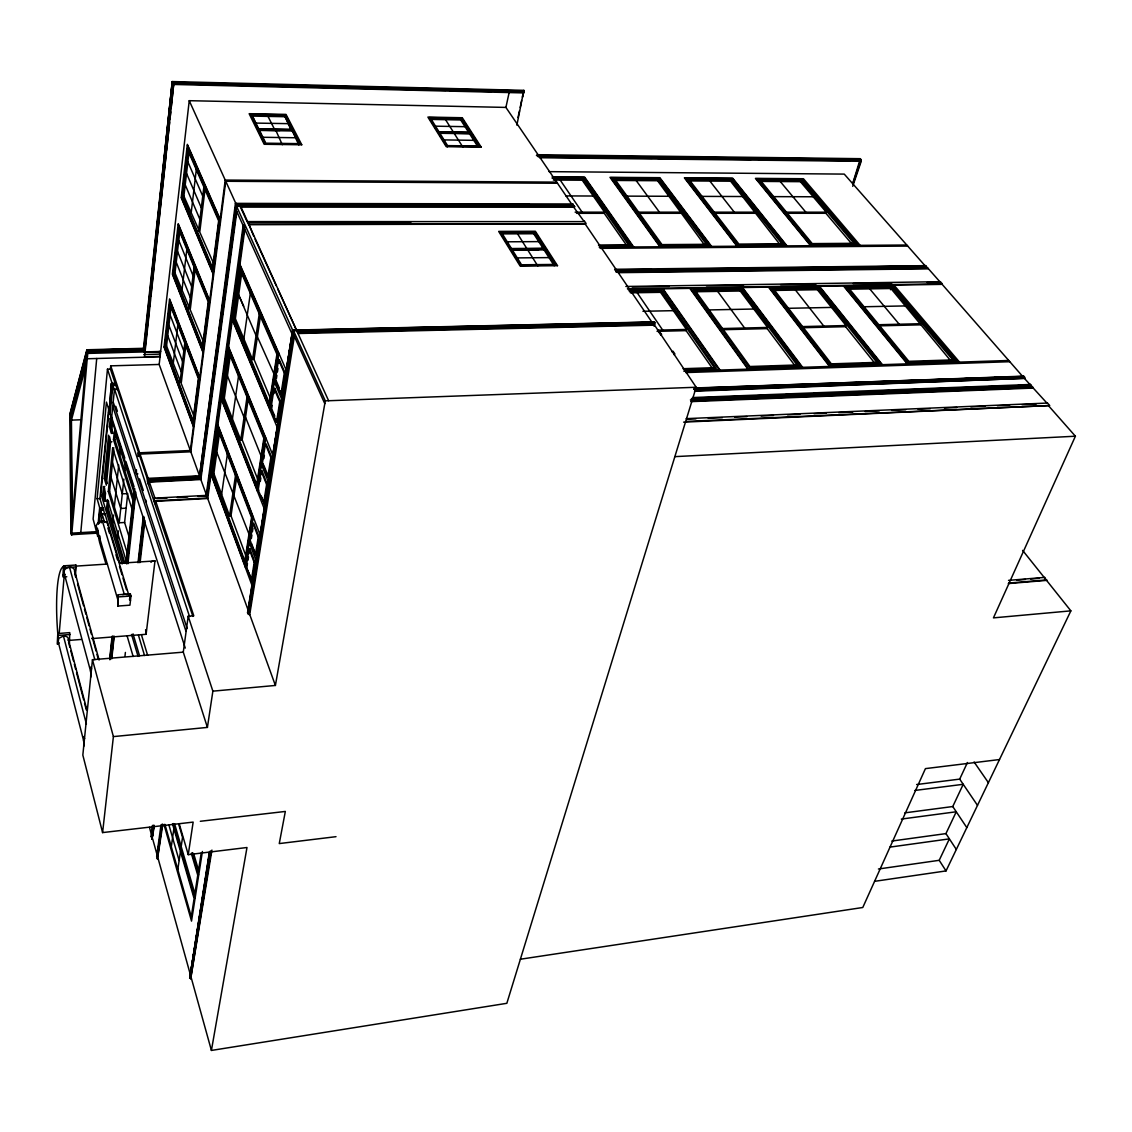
<?xml version="1.0" encoding="UTF-8"?>
<svg xmlns="http://www.w3.org/2000/svg" width="1132" height="1132" viewBox="0 0 1132 1132"><rect width="100%" height="100%" fill="white"/><g stroke="black" fill="none" stroke-linecap="round" stroke-linejoin="round"><path stroke-width="1.5" d="M57.774 633.552L57.491 644.264L57.774 633.552L69.745 632.618L69.434 643.301M66.802 576.768L63.307 576.995L63.618 565.844L75.886 565.038L75.547 576.174M63.307 576.995L63.618 565.844M59.189 633.453L64.114 576.768M64.963 566.849L65.062 565.745M145.207 348.67L86.994 350.17L70.991 532.861L71.656 535.21L87.772 352.59L86.867 349.774L145.207 348.274M71.217 533.639L71.698 534.672L97.762 533.115M71.486 533.88L78.32 533.71M87.39 352.476L144.825 350.835L87.39 352.476L87.688 353.41L160.659 351.5M75.349 571.052L75.886 565.038M80.839 531.899L96.715 358.49M107.469 369.188L112.309 383.847L115.28 383.748L110.427 369.103L107.469 369.188L93.121 519.008L97.097 534.163M98.809 523.607L100.196 509.556L97.111 498.703L106.436 402.101L109.04 410.18M110.427 369.103L110.738 365.848L159.173 364.462L199.685 476.331M100.069 508.608L102.927 508.452L99.941 498.561L108.856 407.265M112.903 384.979L110.045 414.156L109.054 414.185L111.361 383.338L115.337 383.21L117.374 390.059L117.487 388.969L114.488 389.068L110.695 426.821L112.79 433.344L111.488 433.386L109.408 426.863L110.229 418.458L111.53 418.401M109.082 409.388L100.847 493.665L122.129 563.977M97.621 528.899L97.578 536.257L97.96 532.38M98.13 523.635L99.673 507.829L103.012 507.645L104.88 514.933L104.979 513.942L102.121 514.098L101.243 522.857M109.054 414.185L111.361 383.338M97.578 534.134L97.904 530.738M98.569 523.932L100.154 507.801M110.073 406.558L110.766 399.568M111.276 394.318L111.955 387.342M99.489 540.657L98.088 535.875L98.413 532.465M99.418 522.248L100.677 509.527M104.639 488.147L104.002 494.557L106.012 501.165L104.738 501.235L102.729 494.613L103.521 486.618L104.795 486.548M104.314 478.567L108.573 435.226L110.653 441.763L106.337 485.161L104.314 478.567L105.587 478.496L107.116 483.449M99.941 536.044L99.39 541.62L105.842 563.58M105.587 478.496L109.705 436.91M102.927 508.452L103.012 507.645M104.738 501.235L105.531 493.212L103.521 486.618M111.488 433.386L112.323 424.967L110.229 418.458M123.558 563.227L106.663 507.589L107.469 499.566L126.501 561.868M127.407 553.704L108.29 491.5L112.648 448.046L113.95 447.989M133.18 501.25L113.497 439.669L114.346 431.221L134.114 492.703M102.588 832.586L113.398 736.607L207.411 727.409L183.285 652.145L92.456 659.715L82.834 755.072L102.588 832.586L193.148 822.101L188.252 854.66L246.988 847.514L211.415 1050.439L506.839 1003.306L696.18 387.257L654.154 324.53M124.959 563.425L107.95 507.518L108.601 501.108M129.656 538.719L124.605 522.489L119.228 522.8L109.578 491.43L113.794 449.616M134.029 499.622L114.799 439.612L115.648 431.179M112.691 523.111L113.525 515.074M114.36 506.98L118.69 465.04M119.723 454.993L120.6 446.532M144.443 347.92L145.901 333.912M146.269 330.403L154.504 251.545M154.872 248.035L172.248 81.561L523.847 90.348L516.871 125.171M117.516 538.988L118.379 530.908M119.228 522.8L123.855 479.091M124.746 470.657L125.468 463.865M109.663 658.994L112.096 636.297M109.875 659.786L112.323 637.075M124.605 522.489L127.718 493.58L122.298 493.863L112.478 462.677M143.41 349.137L172.248 81.561M110.483 658.838L110.865 655.315M111.247 651.806L112.959 635.972M172.347 81.66L143.792 349.632L143.538 348.882M110.837 658.385L113.115 637.429M161.749 188.054L144.5 350.835L173.154 82.678L208.373 83.542M162.131 184.53L173.182 82.353M111.53 658.046L113.794 637.104M118.223 594.767L117.855 606.059L129.939 605.167L130.972 596.012L130.336 593.89L118.223 594.767L117.855 606.059M145.009 349.066L145.773 342.048M146.155 338.525L146.919 331.506M147.302 327.983L149.198 310.423M149.58 306.899L150.344 299.881M150.726 296.358L153.768 268.256M154.15 264.732L166.149 154.051M166.531 150.542L169.574 122.426M169.956 118.917L170.72 111.884M171.102 108.375L172.998 90.801M173.38 87.291L173.804 83.372M111.757 658.838L114.219 636.156M352.208 88.112L173.762 83.768L144.528 356.806L160.093 356.382L159.343 351.288M126.105 562.519L134.184 489.151M136.406 469.723L136.505 473.94L137.878 473.869M556.703 182.125L225.226 180.073L190.332 450.508L138.26 452.857L138.444 456.38L139.816 456.309L147.5 479.473M126.515 563.849L134.793 488.713M138.444 456.38L138.26 452.857M127.194 561.911L127.562 558.642M128.284 552.006L128.666 548.624M129.416 541.846L129.784 538.464M130.534 531.7L131.086 526.635M131.652 521.555L132.203 516.489M133.335 506.315L132.769 511.409L112.648 448.046M134.085 499.495L134.467 496.085M127.52 562.42L127.902 558.925M128.482 553.69L129.062 548.454M129.642 543.218L130.222 537.969M130.803 532.733L131.383 527.498M131.949 522.262L132.529 517.013M132.925 513.518L133.689 506.542M134.085 503.047L134.85 496.057M127.93 563.75L135.854 492.137M139.816 456.309L140.071 454.102L148.306 478.907L151.73 478.737M130.336 593.89L129.487 599.677M125.001 655.923L125.397 652.428M159.173 364.462L189.242 100.691L505.905 107.413L571.985 204.595L572.792 203.972L235.428 203.378L199.458 476.883L236.178 203.378M138.005 562.774L143.226 517.168M200.534 477.916L148.391 480.534L148.773 483.279L147.358 481.171L147.669 478.383L199.756 475.78M138.557 562.123L143.778 516.489M147.712 482.246L147.669 478.383M139.095 561.458L144.132 517.579M149.084 480.506L148.731 479.43M139.434 562.547L144.288 520.423M206.845 495.349L154.249 498.179L153.924 500.981L148.434 484.397L148.391 480.534M140.113 562.505L144.967 520.38M149.127 484.369L149.452 481.581M165.244 345.953L170.026 304.522L198.369 378.583L192.935 420.807L165.244 345.953L166.56 345.925L193.869 415.883M173.663 272.996L178.7 229.386L208.231 301.862L202.501 346.406L173.663 272.996L175.007 272.982L203.35 341.411M182.535 196.176L187.827 150.216L218.646 220.811L212.604 267.888L182.535 196.176L183.908 196.19L213.424 263.048M166.56 345.925L171.356 304.508M175.007 272.982L179.875 230.956M183.908 196.19L189.03 151.9M154.957 498.151L149.382 482.147L200.845 479.529L206.774 495.901L198.128 496.368M192.921 616.402L154.801 503.613L154.249 498.179M155.494 503.584L155.834 500.797M173.21 363.881L178.163 322.266M181.927 290.584L187.148 246.748M191.124 213.354L196.416 168.795M91.805 638.604L146.113 634.288L154.985 560.934L119.794 563.241M180.016 382.248L185.124 340.421M189.016 308.583L194.209 266.105M198.51 230.942L204.185 184.431M181.361 382.206L186.058 343.873M190.388 308.555L195.369 267.888M199.911 230.928L205.189 187.884M152.919 829.53L151.334 836.987L152.424 825.369M151.334 836.987L152.735 826.502M154.249 826.502L151.957 839.194L153.273 825.851M246.677 220.74L240.437 207.029L574.688 206.746L574.051 205.826L236.333 205.359L200.237 479.02L236.829 206.01M236.05 213L200.449 478.468L201.538 466.398M202.005 462.903L203.873 448.965M204.34 445.484L205.048 440.263M205.515 436.768L206.208 431.547M206.675 428.066L210.637 398.436M211.104 394.955L212.972 381.017M213.439 377.536L214.146 372.301M214.613 368.82L219.735 330.487M220.202 327.007L220.91 321.771M221.377 318.29L222.07 313.069M222.537 309.574L228.834 262.539M229.301 259.044L230.008 253.823M230.475 250.342L231.169 245.106M231.635 241.625L233.503 227.688M233.97 224.207L234.437 220.712M234.904 217.231L236.63 204.368M324.799 403.671L293.089 333.558L291.886 333.586L235.951 209.689L236.446 206.01L240.564 206.024L296.754 330.714M151.957 839.194L153.825 825.214M153.938 825.398L152.296 837.595L151.985 836.506M237.083 205.359L236.546 205.034M200.845 479.529L236.843 211.443M279.986 130.477L258.577 130.138L251.828 114.813L284.443 115.422L299.018 143.637L298.82 144.91L291.801 129.656L258.888 129.133L261.421 135.897M183.285 652.145L188.195 616.218L193.784 615.78L155.763 501.349L207.722 498.519L248.658 611.591L247.922 611.648L292.297 333.586L248.29 612.624L247.554 612.681L291.915 334.534L293.513 334.492M162.683 825.327L157.447 859.004L156.683 856.287L161.013 824.775M243.224 224.957L206.151 495.392L207.099 498.009L244.328 227.391M159.032 843.566L156.683 856.287M159.513 840.071L160.235 834.836M160.702 831.341L161.423 826.105M207.085 493.609L207.807 488.373M208.288 484.892L208.769 481.397M209.477 476.162L209.958 472.681M210.679 467.445L211.16 463.95M211.642 460.469L212.363 455.234M212.844 451.739L213.311 448.258M214.033 443.022L214.514 439.527M214.995 436.046L215.717 430.811M217.386 418.599L217.868 415.104M218.589 409.869L219.07 406.388M219.551 402.893L220.259 397.657M220.74 394.177L221.221 390.682M221.943 385.446L222.424 381.965M223.145 376.73L223.612 373.235M224.334 367.999L224.815 364.518M225.296 361.023L225.777 357.542M226.499 352.307L226.966 348.812M227.447 345.331L228.169 340.095M229.853 327.884L230.32 324.389M231.041 319.153L231.522 315.672M232.244 310.437L232.725 306.942M233.206 303.461L233.673 299.966M234.395 294.73L234.876 291.249M235.597 286.014L236.079 282.519M236.8 277.283L237.267 273.803M237.748 270.307L238.229 266.827M238.951 261.591L239.432 258.096M240.154 252.861L240.621 249.38M241.102 245.885L241.583 242.404M242.305 237.168L242.786 233.673M243.507 228.438L243.974 224.957L242.842 224.957M157.447 859.004L162.258 823.997M207.722 498.519L244.852 229.074M258.577 130.138L258.761 128.85L291.66 129.388M212.476 473.615L218.377 430.896L251.559 517.579L244.809 561.019L212.476 473.615L213.877 473.544L229.57 515.881L230.999 515.796L245.941 556.01M229.131 353.156L263.855 438.367L256.709 484.411L222.891 398.308L229.131 353.156L230.588 353.113M240.508 270.888L276.916 354.274L269.331 403.176L233.9 318.686L240.508 270.888L242.007 270.873M247.512 221.249L247.37 222.268L411.072 221.957M213.877 473.544L219.58 432.481M257.756 479.317L242.191 439.867L240.734 439.923L224.32 398.252L230.348 354.868M271.043 399.822L254.049 359.467L252.549 359.509L235.371 318.658L241.767 272.6M253.596 235.937L248.615 223.683M171.3 846.694L173.875 828.638M221.631 494.458L227.758 451.555M232.428 418.84L238.668 375.102M243.847 338.836L250.71 290.768M275.26 129.119L275.076 130.406L268.001 116.398M275.401 129.402L282.293 144.698M290.74 129.26L284.443 115.422M229.57 515.881L235.654 474.478M240.734 439.923L247.427 394.332M252.549 359.509L259.638 311.187M177.809 869.518L180.469 851.448M181.191 846.538L182.535 837.355L178.743 824.322M230.999 515.796L236.843 476.176M242.191 439.867L248.432 397.573M254.049 359.467L260.657 314.611M207.411 727.409L212.873 691.157L188.195 616.218M245.347 567.358L253.214 516.871M257.261 490.906L265.596 437.391M269.897 409.841L278.755 353.014M201.213 853.033L198.539 870.183L193.572 853.358M246.21 566.835L249.04 548.779L249.776 548.737L254.941 562.491L252.054 580.589L246.21 566.835L252.054 580.589M250.13 541.761L253.002 523.352L253.752 523.309L258.987 537.007L256.058 555.458L250.13 541.761L250.865 541.719M258.195 490.142L261.181 470.997L261.945 470.954L267.35 484.524L264.294 503.712L258.195 490.142L258.945 490.099M262.341 463.554L265.397 444.027L266.161 443.999L271.652 457.484L268.539 477.067L267.775 477.096L262.341 463.554L263.105 463.526M274.071 388.46L270.902 408.793L276.505 422.179L277.283 422.137L280.524 401.761L274.85 388.432L274.071 388.46L279.745 401.789L276.505 422.179M278.543 359.82L275.302 380.564L281.005 393.865L281.783 393.837L285.108 373.036L279.335 359.806L278.543 359.82L284.316 373.051L281.005 393.865M202.416 851.49L198.779 874.682L192.299 852.679M246.946 566.792L247.455 563.51M247.979 560.227L248.488 556.944M248.998 553.661L249.776 548.737M251.389 538.365L251.912 535.026M252.436 531.672L252.96 528.333M260.303 481.397L260.855 477.916M261.393 474.435L261.945 470.954M263.869 458.644L264.379 455.389M272.204 405.369L271.666 408.765L274.793 416.194M274.057 393.526L274.85 388.432M276.35 378.81L276.901 375.357M277.439 371.904L277.977 368.452M278.783 363.259L279.335 359.806M251.318 580.645L254.191 562.533L249.04 548.779M255.308 555.501L258.238 537.049L253.002 523.352M263.544 503.754L266.586 484.553L261.181 470.997M267.775 477.096L270.888 457.526L265.397 444.027M291.886 333.586L292.495 329.78L236.446 206.01M209.392 852L189.695 978.289L210.665 851.038M210.085 851.759L190.119 976.76L209.505 852.495M189.695 978.289L209.972 851.264M212.873 691.157L275.401 685.454L249.733 614.549L247.908 613.671L291.915 334.534M191.365 970.053L191.916 966.587M192.468 963.12L193.02 959.653M200.505 912.873L201.057 909.421M201.609 905.954L202.161 902.487M202.713 899.02L203.265 895.553M203.817 892.087L204.383 888.62M204.934 885.167L205.486 881.701M293.089 333.558L293.712 329.752M248.644 613.615L293.131 335.454L248.998 614.605M211.939 850.075L190.671 978.784L210.976 852.042M249.733 614.549L294.362 336.36L293.556 336.388M297.178 331.648L297.391 330.261L654.551 322.125L654.183 326.313M297.603 332.582L297.391 330.261M298.14 332.822L654.848 324.516L654.268 323.653L297.716 331.888L298.027 333.515L653.971 325.181M275.401 685.454L325.294 400.855L293.542 330.785L300.263 330.629M430.542 118.167L447.579 145.618L478.496 146.028L460.965 118.733L430.542 118.167L430.302 119.398L460.724 119.964L469.384 133.477L440.447 133.024M441.367 137.241L438.905 133.265L439.145 132.019L469.822 132.515L469.554 133.746L478.228 147.259M447.324 146.863L447.579 145.618M454.357 132.005L454.102 133.236L445.555 119.681M454.526 132.274L454.272 133.505L462.832 147.061M460.724 119.964L460.965 118.733M469.384 133.477L469.638 132.246L438.975 131.751M505.905 107.413L509.131 92.569M522.489 96.333L523.607 91.282L524.059 91.918L173.451 83.358M517.975 117.558L519.475 110.823M520.211 107.455L521.597 100.493M522.46 97.338L523.847 90.348M544.053 249.875L511.353 250.13L511.65 248.842L544.365 248.601L544.053 249.875L554.227 265.723L554.538 264.435L534.007 232.47L501.561 232.598L501.278 233.885L533.71 233.744L543.006 248.248M511.155 249.818L511.452 248.531L544.167 248.29M501.561 232.598L521.541 264.789L521.244 266.091L518.711 262.001M528.064 248.715L527.753 250.002L537.785 265.907M533.71 233.744L534.007 232.47M572.792 203.972L573.259 205.515L308.682 205.147M574.051 205.826L309.163 206.123M626.887 245.743L604.262 213.311L604.559 212.165L582.244 180.214L582.527 179.082L553.548 178.884M248.474 224.702L585.782 223.91L248.573 224.023L247.469 221.589L584.225 221.631L573.867 207.382M65.09 574.603C61.567 571.702 66.024 567.118 69.547 567.33A5.504 4.019 -14.5 0 1 74.585 571.08L99.121 660.027M614.917 179.309L662.008 244.611L706.453 244.314L657.876 179.606L614.917 179.309L614.619 180.441L657.565 180.724L704.727 245.22M74.585 571.08L75.688 577.193M58.213 641.957L58.708 638.363L63.463 636.043A5.377 3.792 -14.7 0 1 68.387 639.538L86.612 708.915M86.867 349.774L69.76 414.538L70.877 532.45M69.887 414.92L86.994 350.17L86.994 350.878M87.263 355.009L70.665 417.538L71.67 525.206M97.536 529.196C93.8 525.97 98.569 520.989 102.432 521.215A5.943 4.415 -15.3 0 1 107.809 525.404M68.118 640.556L68.387 639.538M87.475 355.929L70.892 418.302L71.868 522.956M72.349 517.522L71.443 420.128L85.565 367.15M657.565 180.724L657.876 179.606M689.261 179.818L738.899 244.102L781.929 243.805L730.932 180.101L689.261 179.818L688.949 180.922L730.607 181.205L779.028 243.323M712.651 368.678L686.105 330.629L686.459 329.44L660.536 292.325L660.876 291.15L629.534 291.66M623.675 323.469L653.857 322.139M653.603 325.45L654.551 322.125M730.607 181.205L730.932 180.101M795.173 365.961L767.213 328.62L767.595 327.445L740.257 291.009L740.625 289.834L695.175 290.584L749.936 366.513L797.027 364.971L740.625 289.834M852.056 244.201L825.879 213.283L826.247 212.179L800.395 181.672L800.734 180.582L760.308 180.299L812.238 243.606L853.952 243.323L800.734 180.582M537.969 156.626L861.042 160.291L860.631 159.287M852.99 182.634L860.334 158.678L537.077 154.702M852.764 183.95L860.787 160.291M853.146 183.596L860.476 161.961M874.894 363.344L845.604 326.681L846.014 325.535L817.375 289.721L817.771 288.575L773.793 289.297L831.355 363.853L876.833 362.367L817.771 288.575M852.721 186.313L861.197 161.31L860.645 160.702M848.731 288.066L908.84 361.32L952.819 359.891L891.323 287.372L848.731 288.066L848.335 289.212L890.912 288.504L950.781 360.853M890.488 289.735L891.691 286.424M872.475 266.827L925.665 265.652L614.789 269.289M616.049 271.156L927.009 267.959L925.665 265.652M939.815 281.684L927.207 267.393M695.26 387.965L1022.72 376.475L941.697 283.821M694.85 388.262L1023.908 376.135L1024.135 378.088L1046.93 403.077M694.666 389.762L1024.375 377.508L1025.083 378.314L694.496 391.262M692.444 397.573L1030.502 384.47L1017.937 385.517M1030.502 384.47L1031.153 386.054L692.996 399.285M1032.044 387.059L690.393 399.907M1032.299 386.493L1032.95 388.078L690.945 401.634M683.615 422.151L1049.123 405.553M1048.869 406.133L1075.4 436.216L993.443 617.874L1070.872 610.856L946.027 870.918L874.583 881.333M1044.553 577.872L1046.576 580.391L1008.272 583.588M916.637 784.533L959.695 779.113L967.45 762.501M904.793 812.861L952.762 806.536L963.219 784.306L914.897 790.447M891.832 841.048L945.942 833.605L956.257 811.771L901.341 819.073M878.432 869.008L939.206 860.306L949.38 838.869L889.936 847.118M520.38 959.228L862.782 907.496L925.438 768.614L999.499 759.544M189.836 975.756L190.53 975.246L158.112 858.523M336.006 836.675L279.264 843.581L285.335 811.446L200.322 821.28M1008.782 583.065L1046.803 579.895M1008.527 580.376L1044.794 577.377M1016.734 580.178L1025.436 579.457M1030.644 579.032L1039.346 578.311M58.256 635.42L70.241 634.486M69.038 640.401L81.306 639.438M118.86 596.875L130.972 596.012M62.812 575.155L64.255 575.056M254.191 562.533L254.941 562.491M75.787 566.127L107.469 564.047M64.114 567.684L76.396 566.877M258.238 537.049L258.987 537.007M71.84 533.158L97.918 531.601M87.065 532.946L92.272 532.648M86.895 533.2L97.182 532.592M106.663 507.589L107.95 507.518M100.196 509.556L103.521 509.372M126.147 508.169L120.742 508.48L111.007 477.195M103.451 510.178L100.592 510.334L102.021 515.102M97.111 498.703L99.941 498.561M156.612 498.618L166.998 498.052M177.37 497.5L187.742 496.934M145.688 499.891L146.396 502.056M155.126 500.825L207.793 497.967M108.29 491.5L109.578 491.43M266.586 484.553L267.35 484.524M102.729 494.613L104.002 494.557M160.291 478.312L174.003 477.619M180.851 477.28L196.26 476.501M148.037 479.459L200.138 476.841M148.66 479.982L200.067 477.393M157.603 480.633L171.314 479.94M179.889 479.501L193.6 478.808M148.745 481.624L200.916 478.978M674.856 456.635L1075.4 436.216M270.888 457.526L271.652 457.484M138.684 454.158L190.799 451.795L225.763 181.276L557.468 183.257M110.653 441.763L111.955 441.706M686.176 418.642L1047.51 403.049L1049.704 405.539L686.204 421.429M687.11 419.208L695.925 418.826M708.264 418.288L722.358 417.68M734.696 417.156L747.035 416.618M761.143 416.01L773.481 415.472M787.575 414.864L799.914 414.326M814.021 413.718L826.36 413.18M838.699 412.656L852.792 412.034M865.131 411.51L879.239 410.902M891.577 410.364L905.671 409.756M918.01 409.218L930.348 408.68M944.442 408.072L956.781 407.534M970.888 406.926L984.982 406.317M997.32 405.78L1009.659 405.256M1021.998 404.718L1036.105 404.11M113.497 439.669L114.799 439.612M691.128 401.011L1033.191 387.498M109.408 426.863L110.695 426.821M71.443 420.128L81.391 419.746M699.293 397.912L713.386 397.374M729.22 396.752L743.314 396.2M757.393 395.662L773.241 395.04M785.566 394.559L801.399 393.95M813.724 393.469L829.572 392.846M843.651 392.295L859.499 391.686M871.824 391.205L889.427 390.512M901.751 390.045L919.354 389.351M929.924 388.941L947.526 388.262M959.851 387.781L975.685 387.158M988.01 386.677L1005.612 385.998M691.411 398.747L1031.408 385.474M699.01 400.176L713.118 399.624M727.211 399.072L741.304 398.521M755.398 397.955L771.26 397.332M785.353 396.78L799.461 396.228M813.554 395.662L829.416 395.04M841.741 394.559L857.603 393.936M869.942 393.441L887.559 392.747M898.129 392.337L915.746 391.644M928.084 391.163L943.947 390.526M956.285 390.045L972.133 389.422M984.472 388.941L1002.089 388.248M1012.673 387.823L1030.29 387.13M279.745 401.789L280.524 401.761M325.294 400.855L696.18 387.257M696.265 388.531L701.557 388.333M719.202 387.682L733.324 387.172M749.2 386.578L765.091 385.998M779.198 385.474L795.088 384.88M810.965 384.3L825.087 383.776M840.963 383.196L856.839 382.602M872.73 382.022L886.837 381.498M902.728 380.904L918.604 380.324M932.726 379.8L948.602 379.22M964.492 378.626L980.369 378.046M994.49 377.522L1010.367 376.942M694.086 388.899L709.948 388.318M718.763 387.993L741.672 387.144M750.488 386.819L771.628 386.026M778.689 385.771L803.352 384.852M810.413 384.597L833.322 383.748M840.369 383.493L865.046 382.574M870.338 382.375L895.002 381.47M902.062 381.201L924.971 380.366M932.018 380.097L956.696 379.192M961.974 378.994L986.651 378.074M993.698 377.819L1018.376 376.899M693.675 389.196L1024.616 376.942M108.516 412.501L109.493 412.458M695.26 390.639L1025.083 378.314M222.891 398.308L224.32 398.252M683.7 369.541L716.273 368.48L661.597 290.358L629.151 290.882M684.478 370.815L719.089 369.669L662.673 289.198L628.288 289.735M683.94 371.268L1008.612 360.485M685.751 372.57L1009.687 361.716M111.912 385.007L115.889 384.88M115.832 385.432L112.86 385.517L114.389 390.158M683.02 368.707L714.377 367.674L660.876 291.15M673.993 354.613L674.884 353.948L673.059 351.26L672.153 351.925M284.316 373.051L285.108 373.036M143.976 352.264L159.541 351.854M143.736 354.557L159.287 354.146M87.15 358.759L159.966 356.778M657.494 330.148L686.459 329.44M721.353 328.577L767.595 327.445M801.314 326.624L846.014 325.535M877.484 324.757L920.741 323.71M657.055 331.351L686.105 330.629M720.985 329.766L767.213 328.62M802.645 327.742L845.604 326.681M878.786 325.86L920.302 324.842M658.484 331.817L659.362 331.152L660.112 332.242L659.22 332.907M659.97 333.997L660.847 333.332L661.597 334.421L660.706 335.1M87.037 350.326L144.344 348.868M144.613 349.604L87.235 351.571L144.556 350.085L144.825 350.835M328.421 329.992L349.533 329.511M377.692 328.86L398.804 328.379M428.731 327.7L448.088 327.247M478.001 326.568L499.113 326.087M527.271 325.436L548.383 324.955M576.542 324.318L597.654 323.837M625.812 323.186L648.678 322.662M311.399 330.629L297.291 330.954L296.867 330.02L653.079 321.913L653.673 322.776M330.813 330.19L359.042 329.539M380.21 329.058L408.44 328.407M427.839 327.955L459.606 327.233M477.237 326.823L509.004 326.101M526.649 325.691L558.401 324.969M576.047 324.559L607.799 323.837M297.829 331.195L655.145 322.988M292.339 335.468L293.938 335.426M292.495 329.78L296.909 329.667M233.9 318.686L235.371 318.658M642.948 311.286L673.342 310.663M707.939 309.956L753.771 309.022M787.207 308.329L831.539 307.423M862.74 306.786L905.657 305.909M630.411 292.834L660.536 292.325M694.822 291.759L740.257 291.009M773.425 290.457L817.375 289.721M625.855 286.481L940.367 281.67L942.249 283.807L627.411 288.773M632.208 286.976L669.309 286.396M706.41 285.83L743.512 285.264M780.613 284.684L815.946 284.146M853.033 283.566L891.903 282.972M927.235 282.434L939.602 282.236M629.604 289.339L941.484 284.373M614.619 269.883L651.721 269.444M683.502 269.062L750.615 268.27M778.873 267.944L845.986 267.152M617.181 270.208L926.443 266.529M617.025 270.803L620.562 270.76M636.467 270.562L714.207 269.628M730.112 269.43L807.852 268.496M825.525 268.284L901.497 267.378M920.939 267.138L926.231 267.081M615.893 271.751L621.199 271.694M651.24 271.326L713.118 270.562M743.158 270.194L806.805 269.416M833.322 269.091L902.261 268.256M616.402 272.105L927.985 268.27M618.298 272.671L927.773 268.822M521.541 264.789L554.538 264.435M516.164 257.912L549.006 257.601M598.474 245.036L628.501 244.837L582.527 179.082M599.111 245.757L630.227 245.545L583.263 178.431L552.119 178.219M599.79 246.847L632.816 246.606L584.338 177.455L553.152 177.243M599.238 247.215L906.774 245.021M600.087 248.347L907.708 246.083M512.796 249.804L538.959 249.606M506.188 241.809L538.747 241.611M243.946 227.391L245.078 227.391M575.141 212.165L604.559 212.165M637.472 212.165L681.153 212.165M713.047 212.165L755.369 212.179M785.198 212.179L826.247 212.179M576.528 213.311L604.262 213.311M637.175 213.311L680.827 213.297M714.476 213.297L755.03 213.283M786.556 213.283L825.879 213.283M529.55 204.524L236.093 204.043L189.242 100.691M573.415 204.892L235.88 204.368L235.428 203.378M574.688 206.746L236.772 206.349L236.333 205.359M565.858 195.921L593.281 196.02M625.925 196.133L669.238 196.275M700.878 196.388L742.861 196.529M772.448 196.628L813.186 196.77M552.119 176.903L584.692 177.144L633.679 246.96M553.35 180.03L582.244 180.214M759.968 181.403L800.395 181.672M549.034 171.654L844.246 174.102L925.467 266.204M536.441 155.537L860.886 159.287M537.544 155.975L645.198 157.221M650.49 157.277L744.021 158.353M749.313 158.409L841.076 159.471M849.906 159.57L860.49 159.683M539.285 157.079L551.652 157.221M555.175 157.263L652.287 158.353M657.593 158.409L751.167 159.471M758.228 159.541L850.047 160.574M539.738 157.73L861.197 161.31M299.018 143.637L265.836 143.184L251.828 114.813M295.127 137.75L262.1 137.269L264.945 143.042M443.008 139.887L473.784 140.34M255.096 123.077L287.839 123.643M434.504 126.161L465.026 126.685M258.719 130.421L291.603 130.944M438.905 133.265L469.554 133.746M251.644 116.087L284.259 116.695M172.658 82.339L524.286 90.984M213.651 83.669L254.162 84.659M259.44 84.801L299.952 85.791M305.23 85.919L345.741 86.909M351.019 87.037L391.516 88.041M398.563 88.211L439.075 89.202M444.352 89.329L483.095 90.291M490.142 90.461L524.229 91.296M355.745 88.197L445.838 90.39M449.376 90.489L491.783 91.508M495.321 91.607L523.975 92.3M174.073 84.461L524.031 92.923L523.578 92.286M58.369 642.254L59.147 642.99M1022.96 375.909L1023.668 376.715M860.136 245.347L803.437 178.729L755.454 178.375L810.54 245.701M893.997 285.137L959.512 362.113M780.259 181.53L805.814 212.179M869.716 288.858L899.204 324.233M843.467 285.929L907.227 363.853M787.037 245.87L732.729 178.205L684.393 177.865L737.017 246.224M819.511 286.311L882.408 364.674M1022.621 550.378L1070.872 610.856M709.863 181.063L734.3 212.179M795.499 290.089L823.771 326.073M768.487 287.132L829.53 366.428M711.589 246.408L659.843 177.682L610.007 177.328L659.928 246.776M742.564 287.542L802.645 367.32M636.184 180.582L659.418 212.165M717.646 291.377L744.587 328.011M689.841 288.377L747.898 369.145M663.027 288.801L720.037 370.065M974.086 761.977L988.392 782.665M560.198 180.073L582.117 212.165M637.16 292.721L662.644 330.02M584.381 221.009L585.937 223.287M572.608 205.515L573.245 206.449M585.117 223.91L652.202 322.578M959.695 779.113L977.496 805.361M952.762 806.536L966.813 827.619M945.942 833.605L956.328 849.467M939.206 860.306L946.027 870.918M517.536 233.815L526.72 248.361M435.339 127.534L437.037 130.265M255.068 239.149L276.265 285.731M277.736 288.943L328.62 400.728M243.72 306.248L238.668 294.971L256.058 335.553M256.709 335.284L274.751 375.612M220.16 219.268L187.346 144.344L181.219 197.675L213.113 273.986M239.97 264.492L286.976 371.82M187.431 145.321L219.919 219.537L213.028 272.968L181.431 197.435M187.884 161.848L202.755 196.19M276.081 380.536L279.25 387.922M280.524 390.88L281.783 393.837M186.539 173.38L201.326 207.864M274.284 381.725L282.377 400.643M185.224 184.827L199.911 219.452M276.038 419.165L277.283 422.137M232.329 319.96L277.864 428.887M249.79 536.101L216.82 452.361M209.675 300.588L178.219 223.655L172.404 274.255L202.996 352.363M228.607 346.916L273.435 456.564M178.304 224.603L209.434 300.801L202.911 351.373L172.616 274.043M178.785 240.409L193.048 275.656M245.531 417.255L261.959 458.163M263.714 465.026L268.539 477.067M177.512 251.346L191.69 286.721M227.433 375.866L244.045 417.326M261.393 464.417L269.105 483.689M176.252 262.2L190.346 297.688M261.322 496.141L264.294 503.712M221.391 399.327L264.223 508.664M199.741 377.55L169.574 298.919L164.041 347L193.416 426.623M217.882 424.797L260.685 536.342M169.644 299.853L199.515 377.72L193.331 425.646L164.239 346.831M170.14 314.965L183.837 350.991M251.445 543.247L256.058 555.458M168.937 325.365L182.563 361.49M249.238 542.355L256.596 561.911M167.734 335.68L181.29 371.904M211.047 474.393L251.983 585.357M247.922 611.648L248.29 612.624M247.554 612.681L247.908 613.671M144.528 350.425L145.052 351.911M110.738 365.848L139.632 452.8M117.487 388.969L138.84 453.352M148.066 483.322L148.434 484.397M153.924 500.981L154.801 503.613M114.488 389.068L189.568 616.643M115.747 406.275L117.374 411.241M139.505 478.85L143.311 490.481M113.2 402.072L187.162 628.529M112.776 406.374L186.002 631.345M110.71 414.425L124.817 458.135M125.907 461.502L134.043 486.718M110.101 413.491L111.615 418.161M111.502 419.222L185.266 648.07M104.979 513.942L119.78 563.014M141.542 635.165L147.627 655.329M108.304 527.073L128.822 595.163M130.463 600.597L129.826 598.488A6.184 4.443 -16.2 0 0 129.741 597.314M107.993 528.248L109.493 533.243M115.988 554.836L117.487 559.816M119.483 566.467L121.987 574.759M122.978 578.084L126.487 589.715M102.121 514.098L104.639 522.517M138.472 635.293L144.528 655.499M102.432 521.215L124.294 594.328M133.024 633.863L139.533 655.782M131.553 634.472L138.062 656.404M96.135 526.097L117.728 599.366M192.185 853.387L198.666 875.404L195.114 898.129L173.507 823.558M191.322 853.33L197.76 875.192L194.874 893.672L174.569 823.728M127.194 636.212L133.151 656.489M179.351 824.252L188.252 854.66M173.408 824.266L195.001 898.836L191.52 921.108L163.956 824.421M172.489 823.855L194.11 898.582L191.28 916.694L164.918 824.351M168.909 824.931L179.139 860.518M149.452 827.351L151.674 835.374M152.608 838.713L157.348 855.792M191.379 978.274L211.415 1050.439M190.388 977.779L190.671 978.784M77.542 583.9L83.556 605.719M84.476 609.087L85.862 614.124M86.796 617.478L89.103 625.869M90.022 629.222L91.409 634.26M92.343 637.613L96.036 651.042M96.97 654.395L98.357 659.432M69.547 567.33L94.819 659.687M92.456 659.715L113.398 736.607M91.522 668.941L90.97 666.889L90.673 677.276M63.76 571.802L90.546 671.064M68.557 642.24L69.887 647.32M70.778 650.702L73.439 660.862M74.33 664.243L75.66 669.323M76.552 672.705L83.655 699.788M84.546 703.17L86.329 709.948M63.463 636.043L86.414 724.126M84.49 738.588L83.966 736.522L83.697 746.455M57.831 640.372L83.57 740.455M118.294 601.587A6.184 4.443 -16.2 0 1 118.068 598.163M122.709 594.597A6.184 4.443 -16.2 0 1 127.251 594.725M146.113 634.288A59.996 12.947 86 0 1 145.618 629.717M150.952 562.335A59.996 12.947 86 0 1 154.985 560.934M58.355 639.693A61.015 10.683 86.1 0 1 63.251 566.75M84.108 742.351A5.66 3.806 -15.8 0 1 84.504 738.418M91.098 673.073A5.801 4.033 -15.7 0 1 90.843 669.974M169.871 302.654L164.847 346.307L193.105 422.745L198.822 378.244L169.871 302.654M178.545 227.475L173.238 273.42L202.67 348.387L208.713 301.437L178.545 227.475M187.671 148.264L182.096 196.685L212.774 269.925L219.155 220.301L187.671 148.264M217.967 425.816L211.288 474.266L245.262 566.297L252.931 516.999L217.967 425.816M228.692 347.949L221.646 399.157L257.162 489.816L265.312 437.56L228.692 347.949M240.055 265.553L232.584 319.748L269.798 408.723L278.444 353.226L240.055 265.553M218.221 428.858L211.995 473.869L244.993 563.142L252.111 517.352L218.221 428.858M228.961 351.076L222.396 398.648L256.893 486.576L264.435 438.042L228.961 351.076M240.338 268.751L233.376 319.111L269.515 405.398L277.524 353.863L240.338 268.751M798.895 365.763L749.257 367.391L693.392 289.849L741.276 289.07L798.895 365.763M878.701 363.131L830.747 364.716L772.024 288.575L818.351 287.825L878.701 363.131M954.658 360.641L908.303 362.169L846.977 287.358L891.832 286.637L954.658 360.641M801.697 366.938L748.238 368.707L690.718 288.745L742.238 287.924L801.697 366.938M881.488 364.292L829.841 366.004L769.378 287.486L819.214 286.693L881.488 364.292M957.431 361.773L907.496 363.429L844.345 286.297L892.61 285.519L957.431 361.773M556.109 265.1L520.805 265.482L500.033 231.961L534.714 231.819L556.109 265.1M557.51 265.68L520.154 266.091L498.66 231.395L535.351 231.253L557.51 265.68M708.165 245.007L661.314 245.333L613.275 178.644L658.541 178.955L708.165 245.007M783.627 244.498L738.262 244.809L687.633 179.167L731.527 179.464L783.627 244.498M855.651 244.003L811.686 244.3L758.681 179.663L801.286 179.96L855.651 244.003M710.74 246.054L660.281 246.422L610.827 177.653L659.517 178.007L710.74 246.054M786.188 245.531L737.328 245.87L685.2 178.191L732.432 178.531L786.188 245.531M858.197 245.021L810.837 245.347L756.261 178.7L802.093 179.026L858.197 245.021M300.475 144.231L264.959 143.764L250.398 114.219L285.278 114.884L300.475 144.231M479.926 146.608L446.857 146.169L429.127 117.587L461.672 118.209L479.926 146.608M301.763 144.769L264.18 144.273L249.139 113.695L286.014 114.389L301.763 144.769M481.199 147.132L446.206 146.665L427.882 117.077L462.295 117.742L481.199 147.132"/></g></svg>
